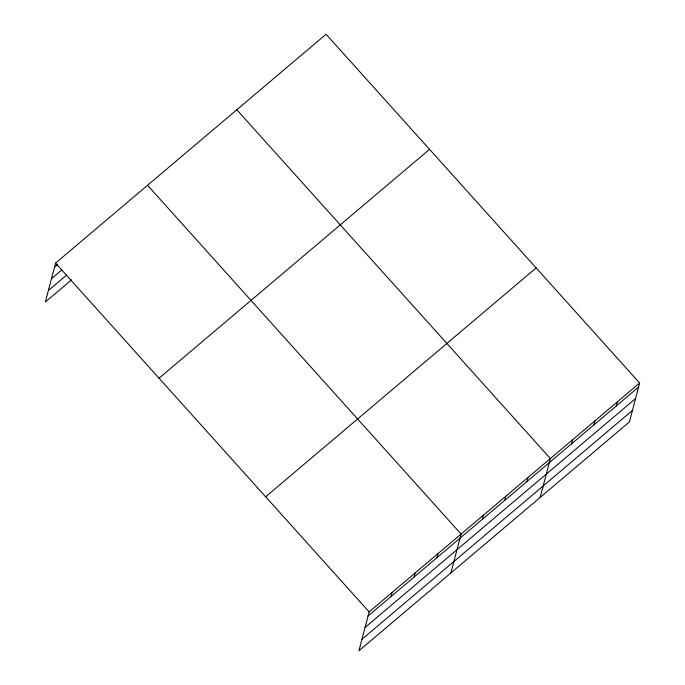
<?xml version="1.0" encoding="UTF-8"?>
<svg xmlns="http://www.w3.org/2000/svg" width="685" height="685" viewBox="0 0 685 685"><rect width="100%" height="100%" fill="white"/><g stroke="black" fill="none" stroke-linecap="round" stroke-linejoin="round"><path stroke-width="1.03" d="M639.636 383.035L369.129 611.885L358.94 650.75L629.438 421.892L639.636 383.035L326.06 34.25L55.562 263.108L45.364 301.965L71.531 279.831M391.049 596.541L392.128 592.431M414.04 577.087L415.119 572.985M437.03 557.633L438.109 553.531M450.91 572.943L461.099 534.077L147.532 185.292M482.343 519.307L483.422 515.197M504.657 500.418L505.735 496.317M526.971 481.538L528.049 477.436M540.174 497.413L550.372 458.556L236.796 109.771M571.607 443.777L572.686 439.676M593.921 424.897L595 420.796M616.243 406.017L617.313 401.915M54.483 267.21L57.66 264.53M51.478 278.684L61.787 269.967M48.378 290.5L66.608 275.07M159.04 378.206L429.538 149.347M265.652 496.788L536.158 267.929M368.05 615.995L638.557 387.136M365.045 627.46L635.543 398.61M361.945 639.285L632.443 410.426M55.562 263.108L369.129 611.885"/></g></svg>
